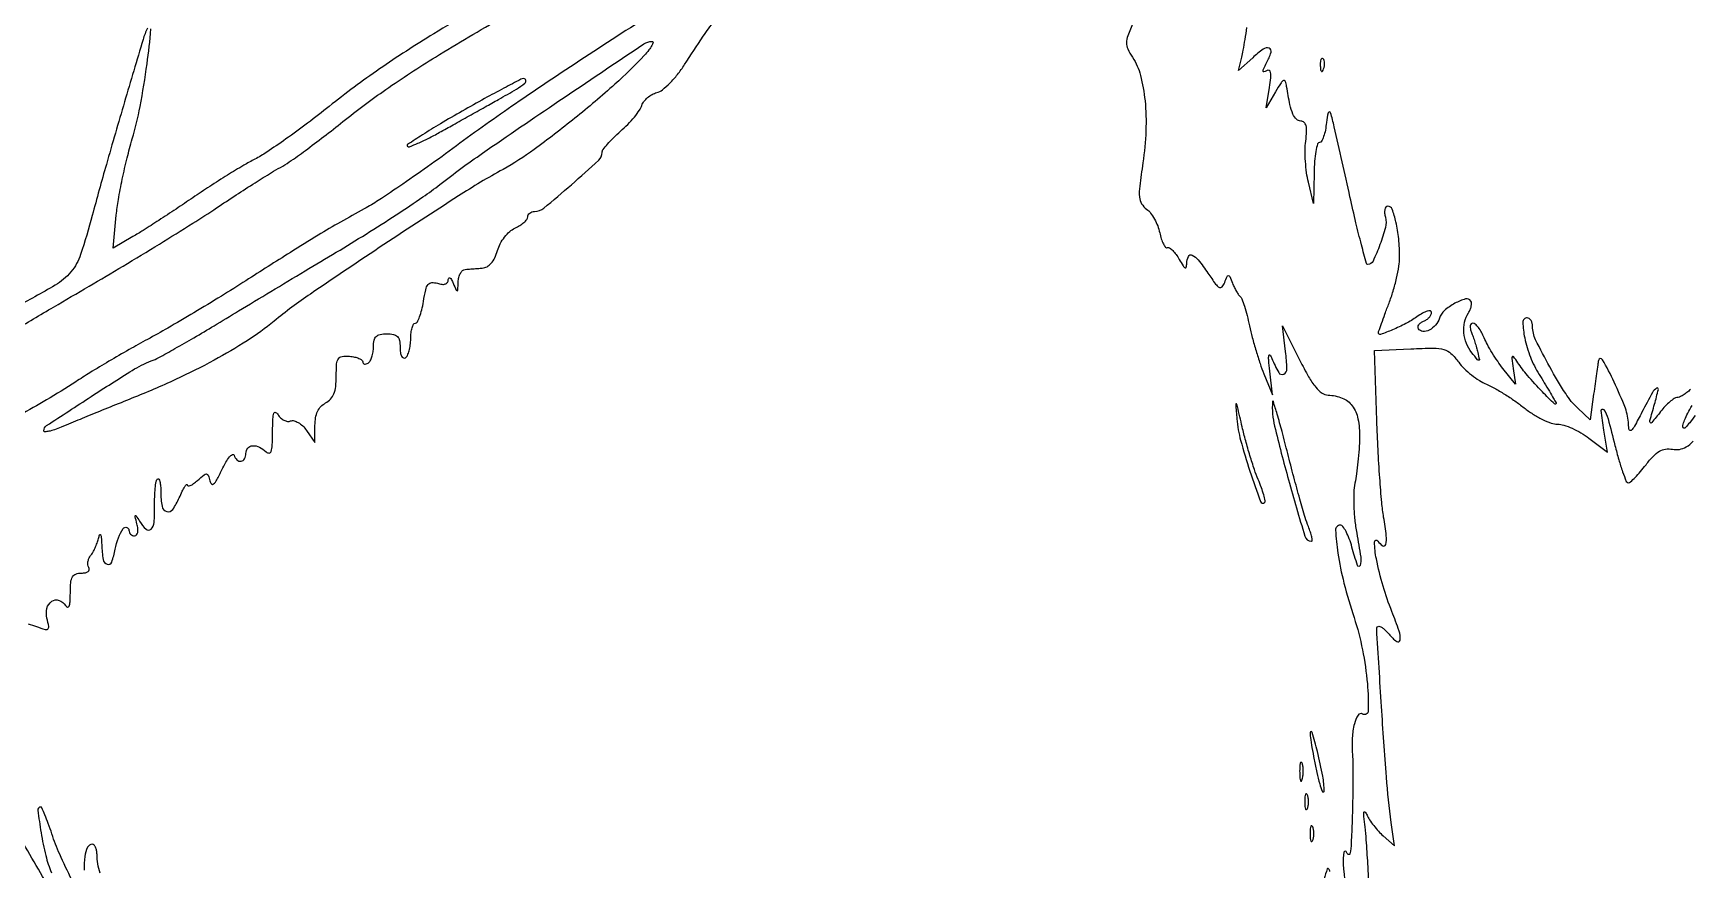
# Model space of a CAD drawing. Extents: x 39 to 1071, y 2 to 926.
# Drawn here: x 409 to 720.6, y 313.2 to 470.5 of the extents above; entities that cross this region are included whole.
import ezdxf

# ---------------------------------------------------------------- set-up
doc = ezdxf.new("R2010")
doc.units = 0

msp = doc.modelspace()

# ---------------------------------------------------------------- linework, layer by layer
for points in [[(581.436634, 523.02345, 0.000006), (585.829586, 525.867227, 0.000006), (590.007452, 528.571916, 0.000014)], [(498.378332, 478.55796, 0.009628), (484.322632, 470.406257, 0.015209), (474.146162, 463.808211, 0.016542), (464.67803, 456.777572, -0.006624), (460.612848, 453.631967, -0.006901), (456.520428, 450.638683, -0.006673), (452.914114, 448.148337, -0.029826), (450.700022, 446.846963, 0.015915), (448.599499, 445.689681, 0.005106), (445.555235, 443.841558, 0.005088), (442.206643, 441.714059, 0.005672), (439.021992, 439.593173, -0.00288), (435.868585, 437.467589, -0.002679), (432.613926, 435.325993, -0.002669), (429.69987, 433.452873, -0.009046), (427.770097, 432.2754), (424.040193, 430.091165), (424.628874, 436.295583, -0.019224), (425.024074, 439.248526, -0.008788), (425.755137, 443.06912, -0.008688), (426.666929, 447.071023, -0.011846), (427.636303, 450.641847, 0.026029), (429.103628, 456.724029, 0.011896), (430.412552, 464.789308, 0.013455), (431.135606, 471.324688, 0.824674)], [(528.252696, 475.953466, 0.004934), (514.44665, 467.118383, 0.004992), (500.430623, 457.751643, 0.009236), (489.266843, 449.822442, -0.004225), (483.850937, 445.893482, -0.004602), (478.520666, 442.168456, -0.004327), (473.901157, 439.061417, -0.022551), (471.266843, 437.488255, 0.005983), (466.787425, 435.010713, 0.007), (462.599008, 432.549989, 0.004772), (457.367541, 429.308424, 0.001234), (449, 423.983489, -0.004536), (444.395174, 421.095609, -0.003321), (439.234375, 417.970948, -0.003355), (434.306591, 415.076566, -0.007421), (430.5, 412.949706, 0.005615), (427.034897, 411.030034, 0.004122), (423.234375, 408.826746, 0.004165), (419.671403, 406.681504, 0.009234), (417, 404.973904, -0.016199), (411.512809, 401.573119, -0.003111), (401.33135, 395.794732, -0.002588)], [(405.234375, 414.528385, -0.000935), (412.846384, 419.041138, -0.001408), (419.5, 422.943688, 0.003259), (425.902288, 426.730753, 0.002623), (432.7375, 430.883217, 0.002651), (439.011583, 434.78598, 0.006786), (443.5, 437.696883, -0.002918), (447.165664, 440.114691, -0.003231), (450.7375, 442.408081, -0.002998), (453.809972, 444.327213, -0.016639), (455.5, 445.292742, 0.031391), (457.169935, 446.313242, 0.005419), (460.183323, 448.474285, 0.005879), (463.667978, 451.094517, 0.005227), (467.23046, 453.899262, -0.017911), (475.327726, 459.94801, -0.013342), (484.663233, 466.052139, -0.009227), (497.219359, 473.475762, -0.002943)], [(430.513939, 471.5, 0.04407), (429.660305, 469.352601, 0.000806), (426.169724, 457.598496, 0.002286), (422.76114, 445.854952, 0.004182), (420.105654, 436.24335, -0.013984), (417.926261, 428.917555, -0.09591), (416.104002, 425.647205, -0.085872), (413.122414, 423.136471, -0.010067), (405.5, 418.888607, 0.006981)], [(408.052545, 359.474245, -0.021638), (409.612977, 358.957046, 0.013293), (411.233894, 358.389614, 0.248541), (411.749239, 358.481827, 0.278908), (411.926023, 358.947909, 0.016113), (411.588413, 360.503756, -0.12216), (411.583216, 362.367887, -0.184705), (412.496586, 363.686984, -0.237944), (413.858489, 363.868753, -0.169549), (415.085612, 362.895717, 0.17924), (415.460664, 362.609646, 0.394464), (415.757608, 362.754756, 0.07762), (415.935714, 363.590925, 0.012714), (415.984687, 365.25, -0.0196), (416.071544, 367.255725, -0.106093), (416.385401, 368.292826, -0.183107), (417.005311, 368.818511, -0.08549), (418.059017, 369, 0.046762), (418.82575, 369.071864, 0.112729), (419.344964, 369.298409, 0.195845), (419.553245, 369.6396, 0.180639), (419.472927, 370.043805, -0.106579), (419.299256, 370.532869, -0.069099), (419.304749, 371.135312, -0.064754), (419.480456, 371.75468, -0.069057), (419.806302, 372.293805, 0.042486), (420.216701, 372.898056, 0.02045), (420.641764, 373.73318, 0.020111), (421.016637, 374.645947, 0.02712), (421.27639, 375.5, -0.035143), (421.500301, 376.195933, -0.6439), (421.674206, 376.203783, -0.101469), (421.811538, 375.706619, -0.007732), (421.883999, 374.309017, 0.031839), (422.160419, 371.553823, 0.279453), (422.925261, 370.661553, 0.405407), (423.774636, 371.075181, 0.040486), (424.429083, 373.473671, -0.042357), (425.032324, 375.652411, -0.066928), (425.940686, 377.361873, -0.3147), (426.594549, 377.592386, -0.336936), (427, 377.059017, 0.099846), (427.081518, 376.654868, 0.098131), (427.313545, 376.311086, 0.097753), (427.660019, 376.080817, 0.098237), (428.067388, 376, 0.221668), (428.44083, 376.174116, 0.125624), (428.661491, 376.632912, 0.077921), (428.692277, 377.351299, 0.038562), (428.519638, 378.25, -0.002764), (428.157043, 379.605695, -0.261529), (428.20647, 379.794702, -0.482432), (428.34339, 379.781576, -0.004029), (429.001941, 378.75, 0.064518), (430.24597, 377.23954, 0.402425), (431.156347, 377.250669, 0.180997), (431.749914, 378.527133, 0.024309), (431.835895, 381.539059, -0.013083), (431.846769, 383.323372, -0.017804), (431.955909, 384.92913, -0.014789), (432.130598, 386.234408, -0.156965), (432.372393, 386.705726, -0.466328), (432.610169, 386.684915, -0.090985), (432.81564, 386.236102, -0.042959), (432.95619, 385.376084, -0.019034), (433, 384.225684, 0.044367), (433.237355, 381.55607, 0.282516), (434.103963, 380.583865, 0.3232), (435.245298, 380.978791, 0.050721), (436.479479, 383.179475, -0.010216), (437.036936, 384.394387, -0.024881), (437.509557, 385.258756, -0.061575), (437.821569, 385.650073, -0.648847), (437.960858, 385.595012, 0.37161), (438.141233, 385.403254, 0.126824), (438.550193, 385.464189, 0.058255), (439.174737, 385.818957, 0.025654), (439.912141, 386.420488, -0.010079), (441.129426, 387.478278, -0.186262), (441.604426, 387.639359, -0.314425), (441.924606, 387.395638, -0.025896), (442.208272, 386.325476, 0.148919), (442.513676, 385.770394, 0.397793), (442.92544, 385.764244, 0.083729), (443.529634, 386.540406, 0.010843), (444.489992, 388.418418, -0.018604), (445.246455, 389.842736, -0.042113), (445.944671, 390.842577, -0.089569), (446.471726, 391.28503, -0.473453), (446.777194, 391.168418, 0.119628), (447.329842, 390.286687, 0.234375), (448.099361, 390.038187, 0.238535), (448.752245, 390.500748, 0.122121), (449, 391.5, -0.179393), (449.367092, 392.490223, -0.198027), (450.274298, 392.950802, -0.136045), (451.542725, 392.704692, -0.081007), (452.8, 391.8, 0.207797), (453.356011, 391.580731, 0.314721), (453.756335, 391.88125, 0.068606), (453.968886, 393.049016, 0.009226), (454.030409, 395.55, -0.007614), (454.082964, 398.008806, -0.067619), (454.267612, 399.074054, -0.460329), (454.602909, 399.216333, -0.146397), (455.056856, 398.791533, 0.06983), (455.540224, 398.177971, 0.075263), (456.162686, 397.739336, 0.083824), (456.824156, 397.537355, 0.124515), (457.422692, 397.608708, -0.158169), (458.064524, 397.642544, -0.0687), (458.861215, 397.307348, -0.058206), (459.681278, 396.681708, -0.047983), (460.396245, 395.844668), (462, 393.554988), (462, 396.74231, -0.040967), (462.121456, 398.222181, -0.068951), (462.490827, 399.410104, -0.080234), (463.116971, 400.326767, -0.080172), (464, 401, 0.084462), (464.939669, 401.729161, 0.091124), (465.555851, 402.710664, 0.067986), (465.895609, 404.080654, 0.02684), (466, 406.023982, -0.015035), (466.070067, 408.353567, -0.132841), (466.395, 409.320235, -0.219518), (467.088577, 409.745669, -0.050192), (468.5, 409.770691, -0.03161), (469.457539, 409.630111, -0.047013), (470.265625, 409.377546, -0.058176), (470.828133, 409.060604, -0.239812), (471, 408.722875, 0.149663), (471.08212, 408.45467, 0.19161), (471.29375, 408.310531, 0.131998), (471.616941, 408.324497, 0.062057), (472, 408.5, 0.130646), (472.384508, 408.906663, 0.045439), (472.70625, 409.653525, 0.041396), (472.926158, 410.57934, 0.037634), (473, 411.559017, -0.048088), (473.11842, 412.787459, -0.152449), (473.506044, 413.505902, -0.149127), (474.239747, 413.885437, -0.045359), (475.5, 414, -0.045716), (476.776371, 413.883055, -0.154801), (477.505766, 413.494098, -0.151442), (477.886818, 412.749731, -0.04316), (478, 411.440983, 0.035659), (478.068671, 410.479336, 0.083483), (478.287316, 409.794783, 0.1651), (478.615199, 409.478234, 0.253782), (479, 409.5, 0.146547), (479.385578, 409.934161, 0.040338), (479.70625, 410.8004, 0.037109), (479.926388, 411.887885, 0.031397), (480, 413.059017, -0.028071), (480.063313, 414.185869, -0.044041), (480.256206, 415.136086, -0.054787), (480.536117, 415.802282, -0.27234), (480.872192, 416, 0.279484), (481.248651, 416.228258, 0.030551), (481.678912, 417.19279, 0.030321), (482.081657, 418.50457, 0.019677), (482.393694, 420.060563, -0.015228), (482.820323, 422.29071, -0.108903), (483.281569, 423.279623, -0.221543), (483.958497, 423.633228, -0.088396), (485.021502, 423.493176, 0.045226), (485.875711, 423.3049, 0.11327), (486.507174, 423.367639, 0.167002), (486.901347, 423.670762, 0.133532), (487.070285, 424.182612, -0.138526), (487.175927, 424.492444, -0.422857), (487.372382, 424.525517, -0.109912), (487.662612, 424.193623, -0.023435), (488, 423.5, 0.003751), (488.576652, 422.185338, 0.368608), (488.747226, 422.104278, 0.326773), (488.87311, 422.261086, 0.003386), (488.929715, 423.75, -0.052839), (489.049287, 424.618563, -0.067187), (489.346541, 425.370288, -0.081767), (489.767027, 425.896798, -0.16366), (490.25, 426.106299, -0.001262), (490.865185, 426.15705, -0.000505), (491.708046, 426.223585, -0.000499), (492.616956, 426.293498, -0.00063), (493.458241, 426.356299, 0.109105), (494.357844, 426.625341, 0.086687), (495.147662, 427.265203, 0.069412), (495.807629, 428.276139, 0.039817), (496.321691, 429.641176, -0.051729), (496.847127, 430.941797, -0.043568), (497.654561, 432.189426, -0.045224), (498.619345, 433.22121, -0.0754), (499.61345, 433.869738, 0.032989), (500.526946, 434.361078, 0.041088), (501.298951, 434.937751, 0.046005), (501.839285, 435.511798, 0.167338), (502, 435.978561, -0.126479), (502.100141, 436.368106, -0.100769), (502.381987, 436.699952, -0.089832), (502.803593, 436.92302, -0.077018), (503.300383, 437, 0.174454), (505.036764, 437.624855, 0.006974), (510.23352, 442.044931, 0.006251), (515.354398, 446.639316, 0.209757), (516, 448.110538, -0.163154), (516.176918, 448.638289, -0.016847), (517.014072, 449.672241, -0.019564), (518.129961, 450.861882, -0.014431), (519.452159, 452.092139, 0.019492), (520.816464, 453.387576, 0.020079), (522.061702, 454.773014, 0.020284), (523.04021, 456.05634, 0.076032), (523.487994, 456.962174, -0.085559), (523.874148, 457.70748, -0.053225), (524.550626, 458.426265, -0.051533), (525.395581, 459.012288, -0.06372), (526.285835, 459.363893, 0.106809), (527.336174, 459.886491, 0.028668), (528.730839, 461.139176, 0.027683), (530.188793, 462.780486, 0.025491), (531.5, 464.617207, -0.005574), (534.998192, 469.954704, -0.029075), (537.124161, 472.754517, -0.03342)], [(615.890591, 472.506891, 0.013829), (614.873378, 470.055247, 0.086209), (614.612741, 468.726159, 0.117084), (614.85974, 467.575521, 0.034883), (615.74969, 466.000426, -0.083199), (617.260187, 462.599922, -0.038529), (618.104505, 457.824126, -0.034264), (618.270497, 452.191359, -0.027222), (617.702379, 446.131189, 0.006402), (617.107646, 441.755886, 0.051126), (617.066688, 439.722087, 0.116186), (617.473758, 438.465842, 0.099004), (618.41714, 437.436931, -0.073345), (619.15791, 436.707332, -0.035477), (619.883891, 435.588652, -0.03422), (620.488359, 434.292283, -0.041563), (620.864899, 433.006186, 0.02615), (621.168333, 431.837494, 0.043829), (621.557551, 430.901065, 0.057266), (621.96791, 430.29597, 0.311099), (622.33102, 430.200445, -0.236929), (622.74294, 430.151064, -0.049443), (623.324345, 429.677631, -0.042049), (623.955057, 428.935697, -0.028767), (624.545585, 428, 0.010501), (625.256304, 426.777104, 0.135089), (625.637868, 426.41822, 0.494121), (625.876988, 426.528361, 0.050303), (625.964565, 427.25, -0.104864), (626.26864, 428.553306, -0.413824), (626.966757, 428.806468, -0.118021), (628.128012, 427.88305, -0.016523), (629.950342, 425.388907, 0.008988), (631.382402, 423.365601, 0.108033), (632.095409, 422.738149, 0.357598), (632.616456, 422.833194, 0.08676), (633.093006, 423.64574, -0.010247), (633.552217, 424.802723, -0.32885), (633.798483, 424.949356, -0.273171), (634.049946, 424.765353, -0.008), (634.569723, 423.5, 0.018163), (634.918515, 422.69768, 0.019399), (635.317661, 421.940625, 0.019379), (635.70943, 421.319537, 0.080467), (636.014405, 421, -0.14509), (636.322709, 420.58113, -0.010062), (636.797341, 419.178125, -0.013638), (637.291555, 417.451727, -0.009806), (637.752505, 415.5, 0.011955), (638.283503, 413.294095, 0.007977), (638.991899, 410.79375, 0.008033), (639.756956, 408.3897, 0.015584), (640.458197, 406.5), (642.086077, 402.5), (641.580047, 407, -0.005853), (641.369149, 409.096137, -0.062978), (641.400832, 409.947001, -0.665247), (641.605168, 409.995654, -0.059191), (641.966931, 409.352327, 0.029582), (643.253401, 406.710502, 0.40005), (644.190451, 406.423318, 0.29184), (644.794268, 407.432517, 0.023869), (644.548304, 410.643218), (643.942036, 415.5), (647.221018, 409, 0.013125), (648.879442, 405.916484, 0.04054), (650.215721, 403.966339, 0.06442), (651.395305, 402.844392, 0.15466), (652.525869, 402.463691, -0.09161), (655.211512, 401.917521, -0.137809), (657.092071, 400.466327, -0.114252), (658.16315, 398.016415, -0.05151), (658.451092, 394.5, -0.011323), (658.355536, 392.323368, -0.008307), (658.154861, 389.914988, -0.008401), (657.888562, 387.640434, -0.018407), (657.591708, 385.912727, 0.043238), (657.375994, 384.13191, 0.017151), (657.376432, 381.666052, 0.016823), (657.559055, 378.989293, 0.020261), (657.916586, 376.493409, -0.00773), (658.68132, 371.966121, -0.121123), (658.542598, 370.414981, -0.719288), (658.066211, 370.418115, -0.01352), (657.027181, 373.899058, 0.023478), (656.524013, 375.469953, 0.034116), (655.923946, 376.795348, 0.036434), (655.316154, 377.751618, 0.237253), (654.822165, 378, 0.429002), (653.949123, 377.08197, 0.024628), (654.378925, 372.77541, 0.025872), (655.525472, 367.132384, 0.015915), (657.425763, 360.622355, -0.030005), (659.006727, 354.578412, -0.026928), (659.923508, 348.166121, -0.027121), (660.096767, 343.062907, -0.580583), (659.029317, 342.481881, 0.414021), (658.181899, 342.282127, 0.076689), (657.488403, 340.647114, 0.048596), (657.087771, 338.013403, 0.031304), (657.114789, 334.923325, -0.015376), (657.191203, 333.041364, -0.003533), (657.199999, 329.861852, -0.003648), (657.1575, 326.196713, -0.003552), (657.061381, 322.5, -0.004186), (656.884527, 318.237961, -0.031321), (656.657564, 316.228381, -0.501045), (656.345858, 316.071319, -0.21822), (656, 316.5, 0.794478), (655.516651, 316.489799, 0.073797), (655.382159, 314.237277, 0.013694), (656.23338, 306.87306, 0.01146)], [(720.690476, 403.547619, -0.029225), (720.024582, 402.955328, -0.030618), (719.304059, 402.454613, -0.032169), (718.63251, 402.103474, -0.104748), (718.144009, 402, 0.151191), (717.631543, 401.841414, 0.027212), (716.829752, 401.22601, 0.027177), (715.93932, 400.373949, 0.021643), (715.07258, 399.365141, -0.003367), (713.417602, 397.290086, -0.475123), (713.141258, 397.28906, -0.244378), (713.059754, 397.675138, -0.001998), (713.930194, 400.756602, 0.012919), (714.653674, 403.549583, 0.671635), (714.319287, 403.786069, 0.126537), (713.541166, 402.953735, 0.005015), (711.565728, 399.25, -0.005328), (710.163866, 396.625618, -0.085819), (709.540753, 395.843109, -0.558696), (709.186114, 395.94967, -0.059416), (709.036792, 397, 0.086355), (708.446797, 399.990149, 0.017947), (706.339333, 404.933598, 0.019675), (704.16482, 409.128682, 0.699491), (703.403924, 409, 0.008299), (703.259113, 408.135116, 0.001483), (703.02037, 406.515252, 0.001602), (702.752327, 404.615386, 0.001446), (702.486933, 402.647666), (701.846762, 397.795331), (699.516349, 399.984641, -0.062107), (697.222292, 402.749779, -0.015874), (694.242041, 407.758427, -0.013073), (691.574035, 412.89748, -0.113665), (691, 415.389977, 0.060819), (690.924833, 416.00565, 0.079435), (690.703455, 416.527056, 0.097372), (690.375514, 416.876138, 0.156889), (689.990486, 417, 0.420597), (689.175942, 416.167547, 0.046517), (689.514408, 413.229991, 0.041738), (690.592394, 409.632168, 0.045581), (692.229622, 406.373926, -0.002751), (693.209093, 404.780782, -0.002859), (694.158283, 403.197341, -0.002752), (694.963919, 401.818517, -0.012445), (695.409374, 401, -0.838657), (695.149152, 400.802769, -0.015922), (692.846238, 403.076521, -0.011789), (690.027221, 406.186571, -0.031423), (688.215659, 408.569815, 0.00879), (687.428127, 409.709407, 0.499279), (687.206404, 409.714367, 0.202172), (687.112227, 409.371494, 0.003839), (687.373261, 407.5), (687.815204, 404.5), (685.430422, 407.4878, -0.01802), (684.433592, 408.833406, -0.012776), (683.410079, 410.40933, -0.01292), (682.508925, 411.966526, -0.026525), (681.9015, 413.2378, 0.028438), (681.391206, 414.29538, 0.037623), (680.803911, 415.188604, 0.041432), (680.226488, 415.821421, 0.189294), (679.771691, 416, 0.2161), (679.455139, 415.856484, 0.143236), (679.284335, 415.488868, 0.088986), (679.29963, 414.924449, 0.046518), (679.506465, 414.25, -0.013741), (679.815746, 413.435875, -0.007606), (680.150627, 412.426563, -0.007579), (680.459071, 411.392921, -0.012101), (680.687674, 410.5, -0.004429), (680.986861, 409.146668, -0.460647), (680.883841, 409.012446, -0.237442), (680.666209, 409.107923, -0.00243), (679.57422, 410.44113, -0.075921), (678.549232, 412.191106, -0.073958), (678.08145, 414.183101, -0.075748), (678.217974, 416.181751, -0.086374), (678.94933, 417.952254, 0.043212), (679.266064, 418.564105, 0.047807), (679.460182, 419.201169, 0.053522), (679.513377, 419.769753, 0.135805), (679.398306, 420.164544, 0.334627), (678.405891, 420.551057, 0.056169), (676.392395, 419.73126, 0.053345), (674.422223, 418.367528, 0.138733), (673.481155, 416.940624, -0.101438), (672.754984, 415.640927, -0.097652), (671.567409, 414.710824, -0.129554), (670.365818, 414.452137, -0.247792), (669.537769, 414.938889, -0.169173), (669.455784, 415.308287, -0.120562), (669.60502, 415.708726, -0.09156), (669.973151, 416.081364, -0.060691), (670.505744, 416.36383, 0.059396), (671.077131, 416.664986, 0.059576), (671.561062, 417.091766, 0.06539), (671.889654, 417.573653, 0.117504), (672, 418.036709, 0.377981), (671.773208, 418.293853, 0.105607), (671.192188, 418.244253, 0.054176), (670.306011, 417.865564, 0.02539), (669.25, 417.19929, -0.03184), (667.152975, 415.913691, -0.022999), (664.671351, 414.744427, -0.01617), (662.411203, 413.888563, -0.514916), (662.000504, 414.182612, -0.084947), (662.040984, 414.416917, -0.000925), (662.588212, 415.952106, -0.002874), (663.234118, 417.721491, -0.001863), (664.000504, 419.760727, 0.01837), (664.766012, 422.021546, 0.015487), (665.412648, 424.46437, 0.015766), (665.863434, 426.731546, 0.041209), (666, 428.385727, 0.024647), (665.827437, 431.884313, 0.032636), (665.307489, 435.029846, 0.032131), (664.58335, 437.427538, 0.31297), (663.758369, 438, 0.234521), (663.42441, 437.834242, 0.110512), (663.218833, 437.385084, 0.073445), (663.176519, 436.70865, 0.042933), (663.314156, 435.906667, -0.12787), (663.31685, 434.008325, -0.026096), (662.299254, 430.777389, -0.021216), (660.993302, 427.686137, -0.279082), (660, 427.029188, -0.350472), (659.754674, 427.209631, -0.001382), (658.811717, 430.759015, -0.005825), (657.782975, 434.869168, -0.003532), (656.656909, 439.754584, 0.000444), (653.700206, 452.954134, 0.021333), (652.991279, 455.577721, 0.739073), (652.578915, 455.574127, 0.049231), (652.226667, 453.75, -0.023404), (652.025384, 452.313106, -0.036175), (651.7053, 451.101562, -0.040472), (651.325237, 450.230718, -0.276323), (650.939635, 450, 0.337638), (650.565877, 449.715136, 0.022346), (650.24651, 448.310938, 0.025022), (650.005819, 446.454243, 0.015354), (649.899549, 444.25), (649.799098, 438.5), (648.831945, 442.5, -0.026447), (648.495482, 444.304368, -0.016933), (648.287675, 446.426562, -0.017016), (648.225288, 448.525247, -0.030263), (648.33724, 450.25, 0.018479), (648.496882, 452.051785, 0.072709), (648.392808, 453.158722, 0.149952), (648.031971, 453.765367, 0.186239), (647.423896, 454, -0.193499), (646.576505, 454.340695, -0.104116), (645.931842, 455.285502, -0.04724), (645.375523, 457.104077, -0.009058), (644.742319, 460.5, 0.038469), (644.493151, 461.504574, 0.451951), (644.164681, 461.644153, 0.142382), (643.69987, 461.22819, 0.007475), (642.656908, 459.5), (640.907047, 456.5), (641.517303, 460.348435, 0.01291), (641.757584, 462.165885, 0.070272), (641.723236, 463.155737, 0.255829), (641.434806, 463.515409, 0.241418), (640.964011, 463.477758, -0.070253), (640.484911, 463.267644, -0.500257), (640.313684, 463.39908, -0.110321), (640.425724, 463.874706, -0.010075), (640.981252, 464.964969, 0.044068), (641.822927, 466.937442, 0.404363), (641.452058, 467.698807, 0.248614), (640.346598, 467.544875, 0.029238), (638.355033, 465.92061), (635.717952, 463.5), (636.303065, 466, 0.013081), (636.574392, 467.313209, 0.003882), (636.920953, 469.33427, 0.003892), (637.275205, 471.612239, 0.00419)], [(660.305075, 309.134721, 0.002748), (660.01889, 314.356566, 0.002569), (659.726605, 318.820438, 0.013721), (659.487811, 321.250224, -0.006424), (659.266081, 323.211819, -0.065793), (659.291911, 324.026728, -0.645019), (659.496464, 324.081578, -0.065525), (659.857999, 323.5, 0.039277), (660.355595, 322.597405, 0.019175), (661.1207, 321.527269, 0.018891), (662.006144, 320.469224, 0.025932), (662.884383, 319.592829), (665.004825, 317.685659), (664.419892, 322.092829, -0.013467), (663.518726, 330.642271, -0.003888), (662.585482, 343.893659, -0.000479), (661.682073, 358.546468, -0.432082), (662.108914, 359, -0.139511), (662.436623, 358.906747, -0.029036), (662.930977, 358.559375, -0.028392), (663.475989, 358.074232, -0.023493), (664, 357.5, 0.058469), (665.451214, 356.117187, 0.575288), (666.073138, 356.379869, 0.114533), (665.898168, 358.106055, 0.013491), (664.542907, 361.75, -0.024548), (662.876757, 366.552131, -0.021865), (661.614955, 371.682595, -0.043322), (661.264806, 374.828603, -0.747128), (661.886583, 375.02896, 0.104046), (662.815034, 374.138976, 0.50979), (663.380922, 374.368943, 0.090027), (663.484101, 376.022091, 0.011981), (662.989738, 379.5, -0.019108), (662.638438, 382.252387, -0.004441), (662.266447, 386.90071, -0.004576), (661.934517, 392.262795, -0.004468), (661.697757, 397.672629), (661.239159, 410.845257), (668.119843, 411.172629, -0.008668), (672.397417, 411.301878, -0.071608), (674.321577, 411.050119, -0.122068), (675.64984, 410.29663, -0.044031), (677.098171, 408.658065, 0.040527), (678.130518, 407.473524, 0.025724), (679.50556, 406.26387, 0.025793), (680.988189, 405.208789, 0.042763), (682.347908, 404.498416, -0.02851), (683.829642, 403.777225, -0.01237), (685.716027, 402.659991, -0.012194), (687.668412, 401.370122, -0.015859), (689.387505, 400.090352, 0.027258), (691.05427, 398.907595, 0.026918), (692.846637, 397.907791, 0.027948), (694.507098, 397.207489, 0.08602), (695.704227, 397, -0.076909), (696.876803, 396.818563, -0.028665), (698.43869, 396.222902, -0.027588), (700.095464, 395.367049, -0.029914), (701.601797, 394.354558), (705.070149, 391.709117), (704.407266, 395.854558, -0.014768), (703.921422, 399.598969, -0.763555), (704.354588, 399.765014, -0.09134), (705.191396, 398.034617, -0.006984), (706.5, 393, 0.009766), (707.213401, 390.316731, 0.015562), (707.938771, 388.05625, 0.00948), (708.619776, 386.250254, 0.306939), (708.98903, 386, 0.183846), (709.417335, 386.162994, 0.015506), (710.29055, 386.99008, 0.018977), (711.292307, 388.079367, 0.013504), (712.333416, 389.370484, -0.025018), (713.714678, 391.004964, -0.072499), (714.868342, 391.927244, -0.099762), (716.008472, 392.318769, -0.080373), (717.306199, 392.281798, 0.089803), (718.644242, 392.268742, 0.092808), (719.885087, 392.727959, 0.06264), (721.229387, 393.781345, 0.019935)], [(721.584625, 398.64985, -0.023536), (720.55832, 397.284853, -0.02115), (719.696592, 396.329767, -0.416866), (719.338519, 396.328147, -0.273286), (719.233029, 396.738109, -0.024334), (719.592834, 397.787374, -0.026393), (720.187256, 399.077421, -0.017258), (721, 400.5, 0.020425)], [(416.263715, 311.299171, -0.011042), (413.991307, 316.136237, -0.024111), (412.514604, 319.956033, 0.007175), (411.841422, 321.889591, 0.011474), (411.205325, 323.518335, 0.005407), (410.629675, 324.857089, 0.296751), (410.410087, 325, 0.450419), (409.879288, 324.400137, 0.010324), (410.486442, 320.173125, 0.019219), (411.369322, 315.856363, 0.041954), (412.443922, 312.656926, -0.014744)], [(413.183667, 307.799632, -0.001254), (406.769879, 318.837665, -0.001814)], [(421.602804, 312.556775, -0.084717), (421, 316.088984, 0.044273), (420.935099, 316.82052, 0.064092), (420.74051, 317.438639, 0.08392), (420.45424, 317.856683, 0.203467), (420.116631, 318, 0.292401), (419.225981, 317.43045, 0.072771), (418.711789, 315.692315, 0.051271), (418.61004, 313.142769, 0.029584)], [(652.891449, 312.846683, 0.131858), (652.642424, 313.405559, 0.591518), (652.36581, 313.355538, 0.009829), (651.783848, 311.5, 0.051835)]]:
    msp.add_lwpolyline(points, format="xyb")
for points in [[(523.924314, 466.363939, -0.024846), (518.401709, 460.927498, -0.012176), (510.871844, 454.539948, -0.012014), (503.206739, 448.650654, -0.031689), (497.372259, 444.929485, 0.016576), (488.96834, 439.920032, 0.003692), (474.964549, 430.783793, 0.003404), (461.13312, 421.477552, 0.021265), (454.299765, 416.372904, -0.028234), (449.228851, 412.693758, -0.01851), (443.014582, 409.017631, -0.0166), (435.768823, 405.391744, -0.012406), (427.563324, 401.864609, 0.000751), (423.472249, 400.217945, 0.000818), (419.501414, 398.605185, 0.000766), (416.105594, 397.213423, 0.00404), (414.25, 396.432003, -0.017938), (413.00348, 395.9474, -0.033149), (411.95609, 395.659063, -0.041954), (411.206715, 395.569842, -0.426318), (411.004775, 395.766179, -0.250458), (411.530508, 396.734673, -0.00165), (419.871777, 402.191879, -0.005185), (427.642809, 407.125653, -0.048034), (431.207945, 408.888961, 0.033175), (432.616275, 409.534249, 0.003864), (435.652308, 411.207456, 0.004627), (439.233223, 413.260994, 0.003767), (443.031262, 415.524609, -0.000657), (447.60849, 418.291346, -0.000287), (453.684183, 421.948194, -0.000284), (460.138736, 425.823023, -0.00038), (466, 429.331092, 0.005281), (471.608576, 432.763034, 0.004873), (477.296875, 436.404555, 0.004869), (482.301215, 439.747444, 0.016125), (485.5, 442.08418, -0.014486), (493.489025, 447.960475, -0.003005), (507.885728, 457.793019, -0.000576), (523.828183, 468.514622, -0.148807), (525.422971, 469, -0.482421), (525.586497, 468.794365, -0.072578), (525.364574, 468.225657, -0.038737), (524.790638, 467.376548, -0.017941)], [(651.078947, 464.416667, 0.018894), (651.137993, 463.670344, 0.168741), (651.279315, 463.37858, 0.470617), (651.461564, 463.395823, 0.054073), (651.683114, 463.8125, 0.051402), (651.839148, 464.359369, 0.05415), (651.876576, 464.916927, 0.060344), (651.797407, 465.402231, 0.126455), (651.604167, 465.729167, 0.296942), (651.385309, 465.77538, 0.208169), (651.200665, 465.592839, 0.077125), (651.089945, 465.112848, 0.028489)], [(489.6968, 455.881142, 0.005034), (485.59298, 453.499537, 0.008571), (482.218128, 451.416226, 0.003041), (479.426218, 449.601899, 0.475015), (479.392801, 449.273866, 0.297388), (479.786744, 449.191019, 0.009454), (481.370817, 449.841683, 0.015483), (483.274367, 450.736936, 0.009774), (485.44061, 451.892724, 0.000011), (487.967315, 453.305033, 0.000007), (490.982554, 454.990551, 0.000007), (493.99215, 456.673018, 0.000011), (496.5, 458.075109, 0.00594), (499.877776, 460.016686, 0.039409), (501.467638, 461.133437, 0.284298), (501.651218, 461.677032, 0.348824), (501.244609, 462, 0.120901), (500.70684, 461.868037, 0.001497), (497.540841, 460.202586, 0.004323), (493.887824, 458.226314, 0.002805)], [(635.38241, 398, 0.044514), (636.090805, 393.966203, 0.014557), (637.830198, 388.178066, 0.007081), (639.824989, 382.451546, 0.548524), (640.610792, 382.277459, 0.25686), (640.706271, 382.606336, 0.013372), (640.427444, 383.711944, 0.018425), (639.995109, 385.058692, 0.012077), (639.403214, 386.5774, -0.017596), (638.682892, 388.487679, -0.007508), (637.84854, 391.088913, -0.007418), (637.040855, 393.892095, -0.009674), (636.38987, 396.48094, 0.000824), (635.493996, 400.330507, 0.089061), (635.28296, 400.81879, 0.772976), (635.15837, 400.77599, 0.00217)], [(642.08795, 401.239413, 0.07685), (642.474736, 396.631425, 0.008872), (645.100204, 386.554832, 0.003909), (648.155657, 375.947001, 0.332092), (649.424223, 375, 0.440585), (649.566109, 375.155142, 0.030894), (649.466828, 375.807813, 0.028063), (649.222385, 376.695055, 0.015474), (648.830236, 377.75, -0.024377), (648.242192, 379.42249, -0.003458), (647.226234, 382.923437, -0.003931), (646.084462, 387.086841, -0.00334), (644.942937, 391.5, 0.003251), (643.874372, 395.634146, 0.006428), (642.962882, 398.898453, 0.005445), (642.243242, 401.257923, 0.827444)], [(649.162429, 339, 0.048509), (649.204884, 338.095033, 0.006263), (649.507054, 336.178125, 0.007262), (649.928266, 333.907224, 0.006003), (650.441164, 331.5, 0.008056), (650.964876, 329.341654, 0.029146), (651.399254, 327.996875, 0.304003), (651.632044, 327.834229, 0.419202), (651.801533, 328, 0.048624), (651.537821, 330.779868, 0.010929), (650.528779, 335.431555, 0.015991), (649.538084, 339.047081, 0.838919)], [(647.194949, 331.5, 0.012823), (647.235556, 330.431793, 0.080377), (647.356533, 329.900903, 0.597527), (647.51666, 329.883358, 0.087174), (647.692991, 330.269032, 0.037336), (647.832894, 331.036634, 0.029507), (647.872264, 331.880008, 0.030339), (647.814405, 332.671085, 0.06278), (647.655937, 333.269032, 0.31318), (647.47713, 333.386009, 0.333666), (647.315079, 333.257153, 0.052471), (647.212705, 332.580113, 0.014395)], [(648.157895, 326, 0.017491), (648.189089, 325.10856, 0.078554), (648.306058, 324.601562, 0.447206), (648.474999, 324.540618, 0.174857), (648.662281, 324.75, 0.057986), (648.818615, 325.320008, 0.037979), (648.87034, 326, 0.037979), (648.818615, 326.679992, 0.057986), (648.662281, 327.25, 0.174857), (648.474999, 327.459382, 0.447206), (648.306058, 327.398438, 0.078554), (648.189089, 326.89144, 0.017491)], [(649.157895, 320, 0.017491), (649.189089, 319.10856, 0.078554), (649.306058, 318.601562, 0.447206), (649.474999, 318.540618, 0.174857), (649.662281, 318.75, 0.057986), (649.818615, 319.320008, 0.037979), (649.87034, 320, 0.037979), (649.818615, 320.679992, 0.057986), (649.662281, 321.25, 0.174857), (649.474999, 321.459382, 0.447206), (649.306058, 321.398438, 0.078554), (649.189089, 320.89144, 0.017491)]]:
    msp.add_lwpolyline(points, format="xyb", close=True)

doc.saveas('drawing.dxf')
